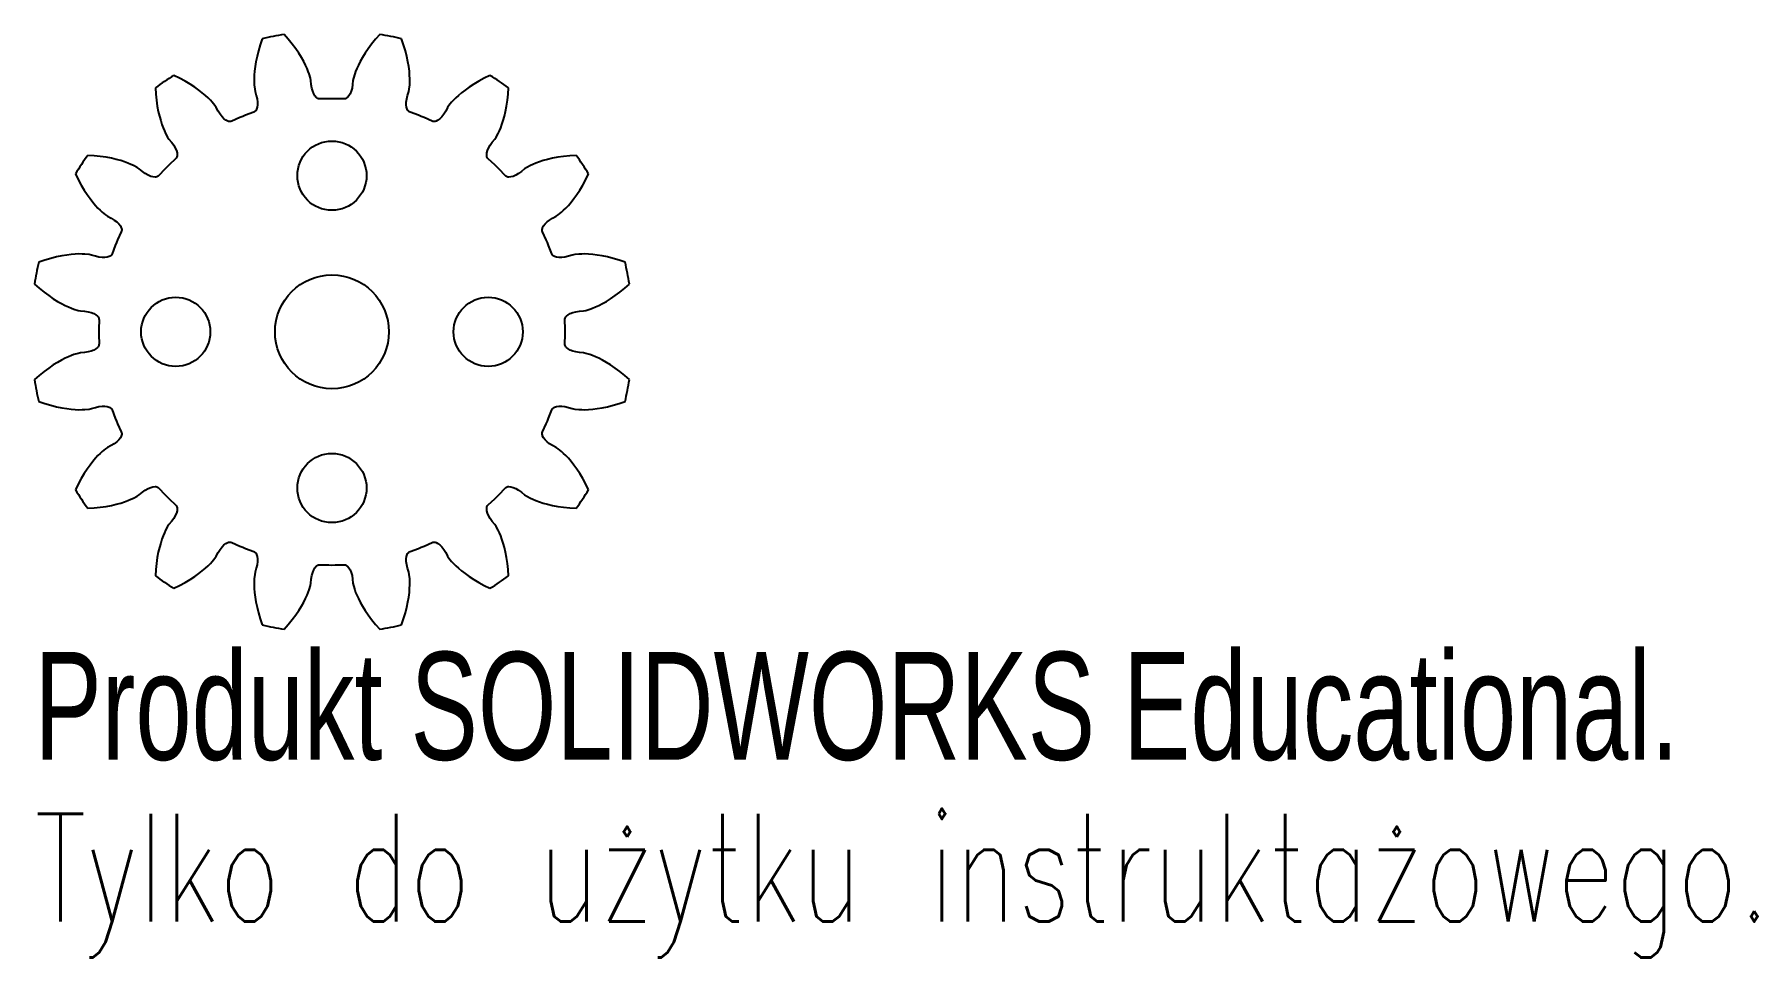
# Model space of a CAD drawing. Header units: millimetres. Extents: x -13.3 to 63.9, y -28 to 13.3.
import ezdxf

# ---------------------------------------------------------------- set-up
doc = ezdxf.new("R2010")
doc.units = ezdxf.units.MM
doc.styles.add('SLDTEXTSTYLE0', font='TXT', dxfattribs={"width": 0.7})
doc.styles.add('SLDTEXTSTYLE1', font='TXT', dxfattribs={"width": 0.7, "bigfont": 'bigfont'})

msp = doc.modelspace()

# ---------------------------------------------------------------- linework, layer by layer
at = {"color": 7, "linetype": 'Continuous', "lineweight": 25}
for p, q in [((-3.121, 13.134), (-3.213, 12.868)), ((-1.956, 13.118), (-2.143, 13.329)), ((2.143, 13.329), (1.956, 13.118)), ((3.213, 12.868), (3.121, 13.134)), ((-3.293, 12.598), (-3.357, 12.343)), ((-3.213, 12.868), (-3.293, 12.598)), ((-1.779, 12.899), (-1.956, 13.118)), ((-1.622, 12.688), (-1.779, 12.899)), ((-1.485, 12.487), (-1.622, 12.688)), ((-1.367, 12.298), (-1.485, 12.487)), ((1.485, 12.487), (1.367, 12.298)), ((1.622, 12.688), (1.485, 12.487)), ((1.779, 12.899), (1.622, 12.688)), ((1.956, 13.118), (1.779, 12.899)), ((3.293, 12.598), (3.213, 12.868)), ((3.357, 12.343), (3.293, 12.598)), ((-3.468, 11.682), (-3.482, 11.5)), ((-3.443, 11.885), (-3.468, 11.682)), ((-3.407, 12.105), (-3.443, 11.885)), ((-3.357, 12.343), (-3.407, 12.105)), ((-1.266, 12.119), (-1.367, 12.298)), ((-1.183, 11.957), (-1.266, 12.119)), ((-1.115, 11.808), (-1.183, 11.957)), ((-1.06, 11.675), (-1.115, 11.808)), ((-1.018, 11.559), (-1.06, 11.675)), ((1.06, 11.675), (1.018, 11.559)), ((1.115, 11.808), (1.06, 11.675)), ((1.183, 11.957), (1.115, 11.808)), ((1.266, 12.119), (1.183, 11.957)), ((1.367, 12.298), (1.266, 12.119)), ((3.407, 12.105), (3.357, 12.343)), ((3.443, 11.885), (3.407, 12.105)), ((3.468, 11.682), (3.443, 11.885)), ((3.482, 11.5), (3.468, 11.682)), ((-7.91, 10.94), (-7.892, 10.659)), ((-6.827, 11.371), (-7.08, 11.494)), ((-6.579, 11.236), (-6.827, 11.371)), ((-6.354, 11.102), (-6.579, 11.236)), ((-6.15, 10.968), (-6.354, 11.102)), ((-5.969, 10.838), (-6.15, 10.968)), ((-5.808, 10.712), (-5.969, 10.838)), ((-3.482, 11.5), (-3.489, 11.336)), ((-3.489, 11.336), (-3.488, 11.192)), ((-3.488, 11.192), (-3.483, 11.069)), ((-3.483, 11.069), (-3.462, 10.879)), ((-3.462, 10.879), (-3.442, 10.77)), ((-0.964, 11.376), (-1.018, 11.559)), ((-0.942, 11.267), (-0.964, 11.376)), ((-0.926, 11.087), (-0.942, 11.267)), ((-0.899, 10.926), (-0.926, 11.087)), ((-0.862, 10.788), (-0.899, 10.926)), ((0.899, 10.926), (0.862, 10.788)), ((0.926, 11.087), (0.899, 10.926)), ((0.942, 11.267), (0.926, 11.087)), ((0.964, 11.376), (0.942, 11.267)), ((1.018, 11.559), (0.964, 11.376)), ((3.442, 10.77), (3.462, 10.879)), ((3.462, 10.879), (3.483, 11.069)), ((3.489, 11.336), (3.482, 11.5)), ((3.483, 11.069), (3.488, 11.192)), ((3.488, 11.192), (3.489, 11.336)), ((5.969, 10.838), (5.808, 10.712)), ((6.15, 10.968), (5.969, 10.838)), ((6.354, 11.102), (6.15, 10.968)), ((6.579, 11.236), (6.354, 11.102)), ((6.827, 11.371), (6.579, 11.236)), ((7.08, 11.494), (6.827, 11.371)), ((7.892, 10.659), (7.91, 10.94)), ((-7.892, 10.659), (-7.863, 10.378)), ((-7.863, 10.378), (-7.825, 10.119)), ((-7.825, 10.119), (-7.78, 9.879)), ((-5.669, 10.594), (-5.808, 10.712)), ((-5.549, 10.483), (-5.669, 10.594)), ((-5.448, 10.381), (-5.549, 10.483)), ((-5.364, 10.289), (-5.448, 10.381)), ((-5.244, 10.141), (-5.364, 10.289)), ((-5.182, 10.049), (-5.244, 10.141)), ((-5.098, 9.889), (-5.182, 10.049)), ((-3.442, 10.77), (-3.388, 10.597)), ((-3.388, 10.597), (-3.351, 10.439)), ((-3.345, 10.064), (-3.373, 9.976)), ((-3.351, 10.439), (-3.332, 10.296)), ((-3.331, 10.171), (-3.345, 10.064)), ((-3.332, 10.296), (-3.331, 10.171)), ((-0.815, 10.671), (-0.862, 10.788)), ((-0.761, 10.578), (-0.815, 10.671)), ((-0.701, 10.508), (-0.761, 10.578)), ((-0.67, 10.482), (-0.701, 10.508)), ((-0.638, 10.461), (-0.67, 10.482)), ((-0.606, 10.447), (-0.638, 10.461)), ((-0.573, 10.439), (-0.606, 10.447)), ((-0.533, 10.436), (-0.573, 10.439)), ((-0.137, 10.449), (-0.533, 10.436)), ((0, 10.45), (-0.137, 10.449)), ((0.137, 10.449), (0, 10.45)), ((0.533, 10.436), (0.137, 10.449)), ((0.573, 10.439), (0.533, 10.436)), ((0.606, 10.447), (0.573, 10.439)), ((0.638, 10.461), (0.606, 10.447)), ((0.67, 10.482), (0.638, 10.461)), ((0.701, 10.508), (0.67, 10.482)), ((0.761, 10.578), (0.701, 10.508)), ((0.815, 10.671), (0.761, 10.578)), ((0.862, 10.788), (0.815, 10.671)), ((3.331, 10.171), (3.332, 10.296)), ((3.345, 10.064), (3.331, 10.171)), ((3.332, 10.296), (3.351, 10.439)), ((3.373, 9.976), (3.345, 10.064)), ((3.351, 10.439), (3.388, 10.597)), ((3.388, 10.597), (3.442, 10.77)), ((5.182, 10.049), (5.098, 9.889)), ((5.244, 10.141), (5.182, 10.049)), ((5.364, 10.289), (5.244, 10.141)), ((5.448, 10.381), (5.364, 10.289)), ((5.549, 10.483), (5.448, 10.381)), ((5.669, 10.594), (5.549, 10.483)), ((5.808, 10.712), (5.669, 10.594)), ((7.78, 9.879), (7.825, 10.119)), ((7.825, 10.119), (7.863, 10.378)), ((7.863, 10.378), (7.892, 10.659)), ((-7.78, 9.879), (-7.729, 9.662)), ((-7.729, 9.662), (-7.674, 9.465)), ((-7.674, 9.465), (-7.618, 9.292)), ((-7.618, 9.292), (-7.561, 9.138)), ((-5.012, 9.751), (-5.098, 9.889)), ((-4.924, 9.637), (-5.012, 9.751)), ((-4.837, 9.547), (-4.924, 9.637)), ((-4.751, 9.481), (-4.837, 9.547)), ((-4.669, 9.44), (-4.751, 9.481)), ((-4.63, 9.427), (-4.669, 9.44)), ((-4.593, 9.421), (-4.63, 9.427)), ((-4.558, 9.42), (-4.593, 9.421)), ((-4.524, 9.425), (-4.558, 9.42)), ((-4.486, 9.438), (-4.524, 9.425)), ((-4.126, 9.601), (-4.486, 9.438)), ((-3.999, 9.655), (-4.126, 9.601)), ((-3.872, 9.706), (-3.999, 9.655)), ((-3.502, 9.846), (-3.872, 9.706)), ((-3.465, 9.863), (-3.502, 9.846)), ((-3.438, 9.884), (-3.465, 9.863)), ((-3.414, 9.909), (-3.438, 9.884)), ((-3.392, 9.94), (-3.414, 9.909)), ((-3.373, 9.976), (-3.392, 9.94)), ((3.392, 9.94), (3.373, 9.976)), ((3.414, 9.909), (3.392, 9.94)), ((3.438, 9.884), (3.414, 9.909)), ((3.465, 9.863), (3.438, 9.884)), ((3.502, 9.846), (3.465, 9.863)), ((3.872, 9.706), (3.502, 9.846)), ((3.999, 9.655), (3.872, 9.706)), ((4.126, 9.601), (3.999, 9.655)), ((4.486, 9.438), (4.126, 9.601)), ((4.524, 9.425), (4.486, 9.438)), ((4.558, 9.42), (4.524, 9.425)), ((4.593, 9.421), (4.558, 9.42)), ((4.63, 9.427), (4.593, 9.421)), ((4.669, 9.44), (4.63, 9.427)), ((4.751, 9.481), (4.669, 9.44)), ((4.837, 9.547), (4.751, 9.481)), ((4.924, 9.637), (4.837, 9.547)), ((5.012, 9.751), (4.924, 9.637)), ((5.098, 9.889), (5.012, 9.751)), ((7.561, 9.138), (7.618, 9.292)), ((7.618, 9.292), (7.674, 9.465)), ((7.674, 9.465), (7.729, 9.662)), ((7.729, 9.662), (7.78, 9.879)), ((-7.561, 9.138), (-7.506, 9.006)), ((-7.506, 9.006), (-7.453, 8.893)), ((-7.453, 8.893), (-7.362, 8.726)), ((-7.362, 8.726), (-7.301, 8.633)), ((-7.301, 8.633), (-7.185, 8.494)), ((-7.185, 8.494), (-7.09, 8.362)), ((7.09, 8.362), (7.185, 8.494)), ((7.185, 8.494), (7.301, 8.633)), ((7.301, 8.633), (7.362, 8.726)), ((7.362, 8.726), (7.453, 8.893)), ((7.453, 8.893), (7.506, 9.006)), ((7.506, 9.006), (7.561, 9.138)), ((-10.659, 7.892), (-10.94, 7.91)), ((-10.378, 7.863), (-10.659, 7.892)), ((-10.119, 7.825), (-10.378, 7.863)), ((-9.879, 7.78), (-10.119, 7.825)), ((-9.662, 7.729), (-9.879, 7.78)), ((-9.465, 7.674), (-9.662, 7.729)), ((-7.003, 7.756), (-7.292, 7.486)), ((-7.09, 8.362), (-7.019, 8.237)), ((-7.019, 8.237), (-6.969, 8.122)), ((-6.976, 7.787), (-7.003, 7.756)), ((-6.959, 7.816), (-6.976, 7.787)), ((-6.969, 8.122), (-6.942, 8.018)), ((-6.946, 7.849), (-6.959, 7.816)), ((-6.938, 7.885), (-6.946, 7.849)), ((-6.942, 8.018), (-6.934, 7.926)), ((-6.934, 7.926), (-6.938, 7.885)), ((6.934, 7.926), (6.942, 8.018)), ((6.938, 7.885), (6.934, 7.926)), ((6.946, 7.849), (6.938, 7.885)), ((6.942, 8.018), (6.969, 8.122)), ((6.959, 7.816), (6.946, 7.849)), ((6.976, 7.787), (6.959, 7.816)), ((6.969, 8.122), (7.019, 8.237)), ((7.003, 7.756), (6.976, 7.787)), ((7.292, 7.486), (7.003, 7.756)), ((7.019, 8.237), (7.09, 8.362)), ((9.662, 7.729), (9.465, 7.674)), ((9.879, 7.78), (9.662, 7.729)), ((10.119, 7.825), (9.879, 7.78)), ((10.378, 7.863), (10.119, 7.825)), ((10.659, 7.892), (10.378, 7.863)), ((10.94, 7.91), (10.659, 7.892)), ((-11.494, 7.08), (-11.371, 6.827)), ((-9.292, 7.618), (-9.465, 7.674)), ((-9.138, 7.561), (-9.292, 7.618)), ((-9.006, 7.506), (-9.138, 7.561)), ((-8.893, 7.453), (-9.006, 7.506)), ((-8.726, 7.362), (-8.893, 7.453)), ((-8.633, 7.301), (-8.726, 7.362)), ((-8.494, 7.185), (-8.633, 7.301)), ((-8.362, 7.09), (-8.494, 7.185)), ((-8.237, 7.019), (-8.362, 7.09)), ((-8.122, 6.969), (-8.237, 7.019)), ((-8.018, 6.942), (-8.122, 6.969)), ((-7.816, 6.959), (-7.849, 6.946)), ((-7.787, 6.976), (-7.816, 6.959)), ((-7.756, 7.003), (-7.787, 6.976)), ((-7.486, 7.292), (-7.756, 7.003)), ((-7.389, 7.389), (-7.486, 7.292)), ((-7.292, 7.486), (-7.389, 7.389)), ((7.389, 7.389), (7.292, 7.486)), ((7.486, 7.292), (7.389, 7.389)), ((7.756, 7.003), (7.486, 7.292)), ((7.787, 6.976), (7.756, 7.003)), ((7.816, 6.959), (7.787, 6.976)), ((7.849, 6.946), (7.816, 6.959)), ((8.122, 6.969), (8.018, 6.942)), ((8.237, 7.019), (8.122, 6.969)), ((8.362, 7.09), (8.237, 7.019)), ((8.494, 7.185), (8.362, 7.09)), ((8.633, 7.301), (8.494, 7.185)), ((8.726, 7.362), (8.633, 7.301)), ((8.893, 7.453), (8.726, 7.362)), ((9.006, 7.506), (8.893, 7.453)), ((9.138, 7.561), (9.006, 7.506)), ((9.292, 7.618), (9.138, 7.561)), ((9.465, 7.674), (9.292, 7.618)), ((11.371, 6.827), (11.494, 7.08)), ((-11.371, 6.827), (-11.236, 6.579)), ((-11.236, 6.579), (-11.102, 6.354)), ((-11.102, 6.354), (-10.968, 6.15)), ((-7.926, 6.934), (-8.018, 6.942)), ((-7.885, 6.938), (-7.926, 6.934)), ((-7.849, 6.946), (-7.885, 6.938)), ((7.885, 6.938), (7.849, 6.946)), ((7.926, 6.934), (7.885, 6.938)), ((8.018, 6.942), (7.926, 6.934)), ((10.968, 6.15), (11.102, 6.354)), ((11.102, 6.354), (11.236, 6.579)), ((11.236, 6.579), (11.371, 6.827)), ((-10.968, 6.15), (-10.838, 5.969)), ((-10.838, 5.969), (-10.712, 5.808)), ((-10.712, 5.808), (-10.594, 5.669)), ((-10.594, 5.669), (-10.483, 5.549)), ((-10.483, 5.549), (-10.381, 5.448)), ((-10.381, 5.448), (-10.289, 5.364)), ((10.289, 5.364), (10.381, 5.448)), ((10.381, 5.448), (10.483, 5.549)), ((10.483, 5.549), (10.594, 5.669)), ((10.594, 5.669), (10.712, 5.808)), ((10.712, 5.808), (10.838, 5.969)), ((10.838, 5.969), (10.968, 6.15)), ((-10.289, 5.364), (-10.141, 5.244)), ((-10.141, 5.244), (-10.049, 5.182)), ((-10.049, 5.182), (-9.889, 5.098)), ((-9.889, 5.098), (-9.751, 5.012)), ((-9.751, 5.012), (-9.637, 4.924)), ((-9.637, 4.924), (-9.547, 4.837)), ((-9.547, 4.837), (-9.481, 4.751)), ((-9.481, 4.751), (-9.44, 4.669)), ((-9.44, 4.669), (-9.427, 4.63)), ((9.427, 4.63), (9.44, 4.669)), ((9.44, 4.669), (9.481, 4.751)), ((9.481, 4.751), (9.547, 4.837)), ((9.547, 4.837), (9.637, 4.924)), ((9.637, 4.924), (9.751, 5.012)), ((9.751, 5.012), (9.889, 5.098)), ((9.889, 5.098), (10.049, 5.182)), ((10.049, 5.182), (10.141, 5.244)), ((10.141, 5.244), (10.289, 5.364)), ((-9.706, 3.872), (-9.846, 3.502)), ((-9.655, 3.999), (-9.706, 3.872)), ((-9.601, 4.126), (-9.655, 3.999)), ((-9.438, 4.486), (-9.601, 4.126)), ((-9.425, 4.524), (-9.438, 4.486)), ((-9.427, 4.63), (-9.421, 4.593)), ((-9.42, 4.558), (-9.425, 4.524)), ((-9.421, 4.593), (-9.42, 4.558)), ((9.42, 4.558), (9.421, 4.593)), ((9.425, 4.524), (9.42, 4.558)), ((9.421, 4.593), (9.427, 4.63)), ((9.438, 4.486), (9.425, 4.524)), ((9.601, 4.126), (9.438, 4.486)), ((9.655, 3.999), (9.601, 4.126)), ((9.706, 3.872), (9.655, 3.999)), ((9.846, 3.502), (9.706, 3.872)), ((-12.868, 3.213), (-13.134, 3.121)), ((-12.598, 3.293), (-12.868, 3.213)), ((-12.343, 3.357), (-12.598, 3.293)), ((-12.105, 3.407), (-12.343, 3.357)), ((-11.885, 3.443), (-12.105, 3.407)), ((-11.682, 3.468), (-11.885, 3.443)), ((-11.5, 3.482), (-11.682, 3.468)), ((-11.336, 3.489), (-11.5, 3.482)), ((-11.192, 3.488), (-11.336, 3.489)), ((-11.069, 3.483), (-11.192, 3.488)), ((-10.879, 3.462), (-11.069, 3.483)), ((-10.77, 3.442), (-10.879, 3.462)), ((-10.597, 3.388), (-10.77, 3.442)), ((-10.439, 3.351), (-10.597, 3.388)), ((-10.296, 3.332), (-10.439, 3.351)), ((-10.171, 3.331), (-10.296, 3.332)), ((-10.064, 3.345), (-10.171, 3.331)), ((-9.976, 3.373), (-10.064, 3.345)), ((-9.94, 3.392), (-9.976, 3.373)), ((-9.909, 3.414), (-9.94, 3.392)), ((-9.884, 3.438), (-9.909, 3.414)), ((-9.863, 3.465), (-9.884, 3.438)), ((-9.846, 3.502), (-9.863, 3.465)), ((9.863, 3.465), (9.846, 3.502)), ((9.884, 3.438), (9.863, 3.465)), ((9.909, 3.414), (9.884, 3.438)), ((9.94, 3.392), (9.909, 3.414)), ((9.976, 3.373), (9.94, 3.392)), ((10.064, 3.345), (9.976, 3.373)), ((10.171, 3.331), (10.064, 3.345)), ((10.296, 3.332), (10.171, 3.331)), ((10.439, 3.351), (10.296, 3.332)), ((10.597, 3.388), (10.439, 3.351)), ((10.77, 3.442), (10.597, 3.388)), ((10.879, 3.462), (10.77, 3.442)), ((11.069, 3.483), (10.879, 3.462)), ((11.192, 3.488), (11.069, 3.483)), ((11.336, 3.489), (11.192, 3.488)), ((11.5, 3.482), (11.336, 3.489)), ((11.682, 3.468), (11.5, 3.482)), ((11.885, 3.443), (11.682, 3.468)), ((12.105, 3.407), (11.885, 3.443)), ((12.343, 3.357), (12.105, 3.407)), ((12.598, 3.293), (12.343, 3.357)), ((12.868, 3.213), (12.598, 3.293)), ((13.134, 3.121), (12.868, 3.213)), ((-13.329, 2.143), (-13.118, 1.956)), ((-13.118, 1.956), (-12.899, 1.779)), ((-12.899, 1.779), (-12.688, 1.622)), ((-12.688, 1.622), (-12.487, 1.485)), ((12.487, 1.485), (12.688, 1.622)), ((12.688, 1.622), (12.899, 1.779)), ((12.899, 1.779), (13.118, 1.956)), ((13.118, 1.956), (13.329, 2.143)), ((-12.487, 1.485), (-12.298, 1.367)), ((-12.298, 1.367), (-12.119, 1.266)), ((-12.119, 1.266), (-11.957, 1.183)), ((-11.957, 1.183), (-11.808, 1.115)), ((-11.808, 1.115), (-11.675, 1.06)), ((-11.675, 1.06), (-11.559, 1.018)), ((-11.559, 1.018), (-11.376, 0.964)), ((-11.376, 0.964), (-11.267, 0.942)), ((-11.267, 0.942), (-11.087, 0.926)), ((-11.087, 0.926), (-10.926, 0.899)), ((-10.926, 0.899), (-10.788, 0.862)), ((-10.788, 0.862), (-10.671, 0.815)), ((-10.671, 0.815), (-10.578, 0.761)), ((10.578, 0.761), (10.671, 0.815)), ((10.671, 0.815), (10.788, 0.862)), ((10.788, 0.862), (10.926, 0.899)), ((10.926, 0.899), (11.087, 0.926)), ((11.087, 0.926), (11.267, 0.942)), ((11.267, 0.942), (11.376, 0.964)), ((11.376, 0.964), (11.559, 1.018)), ((11.559, 1.018), (11.675, 1.06)), ((11.675, 1.06), (11.808, 1.115)), ((11.808, 1.115), (11.957, 1.183)), ((11.957, 1.183), (12.119, 1.266)), ((12.119, 1.266), (12.298, 1.367)), ((12.298, 1.367), (12.487, 1.485)), ((-10.578, 0.761), (-10.508, 0.701)), ((-10.508, 0.701), (-10.482, 0.67)), ((-10.482, 0.67), (-10.461, 0.638)), ((-10.461, 0.638), (-10.447, 0.606)), ((-10.449, 0.137), (-10.45, 0)), ((-10.436, 0.533), (-10.449, 0.137)), ((-10.447, 0.606), (-10.439, 0.573)), ((-10.439, 0.573), (-10.436, 0.533)), ((10.436, 0.533), (10.439, 0.573)), ((10.449, 0.137), (10.436, 0.533)), ((10.439, 0.573), (10.447, 0.606)), ((10.447, 0.606), (10.461, 0.638)), ((10.45, 0), (10.449, 0.137)), ((10.449, -0.137), (10.45, 0)), ((10.461, 0.638), (10.482, 0.67)), ((10.482, 0.67), (10.508, 0.701)), ((10.508, 0.701), (10.578, 0.761)), ((-10.578, -0.761), (-10.671, -0.815)), ((-10.508, -0.701), (-10.578, -0.761)), ((-10.482, -0.67), (-10.508, -0.701)), ((-10.461, -0.638), (-10.482, -0.67)), ((-10.447, -0.606), (-10.461, -0.638)), ((-10.45, 0), (-10.449, -0.137)), ((-10.449, -0.137), (-10.436, -0.533)), ((-10.439, -0.573), (-10.447, -0.606)), ((-10.436, -0.533), (-10.439, -0.573)), ((10.436, -0.533), (10.449, -0.137)), ((10.439, -0.573), (10.436, -0.533)), ((10.447, -0.606), (10.439, -0.573)), ((10.461, -0.638), (10.447, -0.606)), ((10.482, -0.67), (10.461, -0.638)), ((10.508, -0.701), (10.482, -0.67)), ((10.578, -0.761), (10.508, -0.701)), ((10.671, -0.815), (10.578, -0.761)), ((-12.487, -1.485), (-12.688, -1.622)), ((-12.298, -1.367), (-12.487, -1.485)), ((-12.119, -1.266), (-12.298, -1.367)), ((-11.957, -1.183), (-12.119, -1.266)), ((-11.808, -1.115), (-11.957, -1.183)), ((-11.675, -1.06), (-11.808, -1.115)), ((-11.559, -1.018), (-11.675, -1.06)), ((-11.376, -0.964), (-11.559, -1.018)), ((-11.267, -0.942), (-11.376, -0.964)), ((-11.087, -0.926), (-11.267, -0.942)), ((-10.926, -0.899), (-11.087, -0.926)), ((-10.788, -0.862), (-10.926, -0.899)), ((-10.671, -0.815), (-10.788, -0.862)), ((10.788, -0.862), (10.671, -0.815)), ((10.926, -0.899), (10.788, -0.862)), ((11.087, -0.926), (10.926, -0.899)), ((11.267, -0.942), (11.087, -0.926)), ((11.376, -0.964), (11.267, -0.942)), ((11.559, -1.018), (11.376, -0.964)), ((11.675, -1.06), (11.559, -1.018)), ((11.808, -1.115), (11.675, -1.06)), ((11.957, -1.183), (11.808, -1.115)), ((12.119, -1.266), (11.957, -1.183)), ((12.298, -1.367), (12.119, -1.266)), ((12.487, -1.485), (12.298, -1.367)), ((12.688, -1.622), (12.487, -1.485)), ((-13.118, -1.956), (-13.329, -2.143)), ((-12.899, -1.779), (-13.118, -1.956)), ((-12.688, -1.622), (-12.899, -1.779)), ((12.899, -1.779), (12.688, -1.622)), ((13.118, -1.956), (12.899, -1.779)), ((13.329, -2.143), (13.118, -1.956)), ((-13.134, -3.121), (-12.868, -3.213)), ((-12.868, -3.213), (-12.598, -3.293)), ((-12.598, -3.293), (-12.343, -3.357)), ((-12.343, -3.357), (-12.105, -3.407)), ((-12.105, -3.407), (-11.885, -3.443)), ((-11.885, -3.443), (-11.682, -3.468)), ((-11.682, -3.468), (-11.5, -3.482)), ((-11.5, -3.482), (-11.336, -3.489)), ((-11.336, -3.489), (-11.192, -3.488)), ((-11.192, -3.488), (-11.069, -3.483)), ((-11.069, -3.483), (-10.879, -3.462)), ((-10.879, -3.462), (-10.77, -3.442)), ((-10.77, -3.442), (-10.597, -3.388)), ((-10.597, -3.388), (-10.439, -3.351)), ((-10.439, -3.351), (-10.296, -3.332)), ((-10.296, -3.332), (-10.171, -3.331)), ((-10.171, -3.331), (-10.064, -3.345)), ((-10.064, -3.345), (-9.976, -3.373)), ((-9.976, -3.373), (-9.94, -3.392)), ((-9.94, -3.392), (-9.909, -3.414)), ((-9.909, -3.414), (-9.884, -3.438)), ((-9.884, -3.438), (-9.863, -3.465)), ((-9.863, -3.465), (-9.846, -3.502)), ((-9.846, -3.502), (-9.706, -3.872)), ((9.706, -3.872), (9.846, -3.502)), ((9.846, -3.502), (9.863, -3.465)), ((9.863, -3.465), (9.884, -3.438)), ((9.884, -3.438), (9.909, -3.414)), ((9.909, -3.414), (9.94, -3.392)), ((9.94, -3.392), (9.976, -3.373)), ((9.976, -3.373), (10.064, -3.345)), ((10.064, -3.345), (10.171, -3.331)), ((10.171, -3.331), (10.296, -3.332)), ((10.296, -3.332), (10.439, -3.351)), ((10.439, -3.351), (10.597, -3.388)), ((10.597, -3.388), (10.77, -3.442)), ((10.77, -3.442), (10.879, -3.462)), ((10.879, -3.462), (11.069, -3.483)), ((11.069, -3.483), (11.192, -3.488)), ((11.192, -3.488), (11.336, -3.489)), ((11.336, -3.489), (11.5, -3.482)), ((11.5, -3.482), (11.682, -3.468)), ((11.682, -3.468), (11.885, -3.443)), ((11.885, -3.443), (12.105, -3.407)), ((12.105, -3.407), (12.343, -3.357)), ((12.343, -3.357), (12.598, -3.293)), ((12.598, -3.293), (12.868, -3.213)), ((12.868, -3.213), (13.134, -3.121)), ((-9.706, -3.872), (-9.655, -3.999)), ((-9.655, -3.999), (-9.601, -4.126)), ((-9.601, -4.126), (-9.438, -4.486)), ((-9.427, -4.63), (-9.44, -4.669)), ((-9.438, -4.486), (-9.425, -4.524)), ((-9.421, -4.593), (-9.427, -4.63)), ((-9.425, -4.524), (-9.42, -4.558)), ((-9.42, -4.558), (-9.421, -4.593)), ((9.42, -4.558), (9.425, -4.524)), ((9.421, -4.593), (9.42, -4.558)), ((9.427, -4.63), (9.421, -4.593)), ((9.425, -4.524), (9.438, -4.486)), ((9.44, -4.669), (9.427, -4.63)), ((9.438, -4.486), (9.601, -4.126)), ((9.601, -4.126), (9.655, -3.999)), ((9.655, -3.999), (9.706, -3.872)), ((-10.289, -5.364), (-10.381, -5.448)), ((-10.141, -5.244), (-10.289, -5.364)), ((-10.049, -5.182), (-10.141, -5.244)), ((-9.889, -5.098), (-10.049, -5.182)), ((-9.751, -5.012), (-9.889, -5.098)), ((-9.637, -4.924), (-9.751, -5.012)), ((-9.547, -4.837), (-9.637, -4.924)), ((-9.481, -4.751), (-9.547, -4.837)), ((-9.44, -4.669), (-9.481, -4.751)), ((9.481, -4.751), (9.44, -4.669)), ((9.547, -4.837), (9.481, -4.751)), ((9.637, -4.924), (9.547, -4.837)), ((9.751, -5.012), (9.637, -4.924)), ((9.889, -5.098), (9.751, -5.012)), ((10.049, -5.182), (9.889, -5.098)), ((10.141, -5.244), (10.049, -5.182)), ((10.289, -5.364), (10.141, -5.244)), ((10.381, -5.448), (10.289, -5.364)), ((-10.968, -6.15), (-11.102, -6.354)), ((-10.838, -5.969), (-10.968, -6.15)), ((-10.712, -5.808), (-10.838, -5.969)), ((-10.594, -5.669), (-10.712, -5.808)), ((-10.483, -5.549), (-10.594, -5.669)), ((-10.381, -5.448), (-10.483, -5.549)), ((10.483, -5.549), (10.381, -5.448)), ((10.594, -5.669), (10.483, -5.549)), ((10.712, -5.808), (10.594, -5.669)), ((10.838, -5.969), (10.712, -5.808)), ((10.968, -6.15), (10.838, -5.969)), ((11.102, -6.354), (10.968, -6.15)), ((-11.371, -6.827), (-11.494, -7.08)), ((-11.236, -6.579), (-11.371, -6.827)), ((-11.102, -6.354), (-11.236, -6.579)), ((-8.122, -6.969), (-8.018, -6.942)), ((-8.018, -6.942), (-7.926, -6.934)), ((-7.926, -6.934), (-7.885, -6.938)), ((-7.885, -6.938), (-7.849, -6.946)), ((-7.849, -6.946), (-7.816, -6.959)), ((7.816, -6.959), (7.849, -6.946)), ((7.849, -6.946), (7.885, -6.938)), ((7.885, -6.938), (7.926, -6.934)), ((7.926, -6.934), (8.018, -6.942)), ((8.018, -6.942), (8.122, -6.969)), ((11.236, -6.579), (11.102, -6.354)), ((11.371, -6.827), (11.236, -6.579)), ((11.494, -7.08), (11.371, -6.827)), ((-9.662, -7.729), (-9.465, -7.674)), ((-9.465, -7.674), (-9.292, -7.618)), ((-9.292, -7.618), (-9.138, -7.561)), ((-9.138, -7.561), (-9.006, -7.506)), ((-9.006, -7.506), (-8.893, -7.453)), ((-8.893, -7.453), (-8.726, -7.362)), ((-8.726, -7.362), (-8.633, -7.301)), ((-8.633, -7.301), (-8.494, -7.185)), ((-8.494, -7.185), (-8.362, -7.09)), ((-8.362, -7.09), (-8.237, -7.019)), ((-8.237, -7.019), (-8.122, -6.969)), ((-7.816, -6.959), (-7.787, -6.976)), ((-7.787, -6.976), (-7.756, -7.003)), ((-7.756, -7.003), (-7.486, -7.292)), ((-7.486, -7.292), (-7.389, -7.389)), ((-7.389, -7.389), (-7.292, -7.486)), ((-7.292, -7.486), (-7.003, -7.756)), ((7.003, -7.756), (7.292, -7.486)), ((7.292, -7.486), (7.389, -7.389)), ((7.389, -7.389), (7.486, -7.292)), ((7.486, -7.292), (7.756, -7.003)), ((7.756, -7.003), (7.787, -6.976)), ((7.787, -6.976), (7.816, -6.959)), ((8.122, -6.969), (8.237, -7.019)), ((8.237, -7.019), (8.362, -7.09)), ((8.362, -7.09), (8.494, -7.185)), ((8.494, -7.185), (8.633, -7.301)), ((8.633, -7.301), (8.726, -7.362)), ((8.726, -7.362), (8.893, -7.453)), ((8.893, -7.453), (9.006, -7.506)), ((9.006, -7.506), (9.138, -7.561)), ((9.138, -7.561), (9.292, -7.618)), ((9.292, -7.618), (9.465, -7.674)), ((9.465, -7.674), (9.662, -7.729)), ((-10.94, -7.91), (-10.659, -7.892)), ((-10.659, -7.892), (-10.378, -7.863)), ((-10.378, -7.863), (-10.119, -7.825)), ((-10.119, -7.825), (-9.879, -7.78)), ((-9.879, -7.78), (-9.662, -7.729)), ((-7.09, -8.362), (-7.185, -8.494)), ((-7.019, -8.237), (-7.09, -8.362)), ((-6.969, -8.122), (-7.019, -8.237)), ((-7.003, -7.756), (-6.976, -7.787)), ((-6.976, -7.787), (-6.959, -7.816)), ((-6.942, -8.018), (-6.969, -8.122)), ((-6.959, -7.816), (-6.946, -7.849)), ((-6.946, -7.849), (-6.938, -7.885)), ((-6.934, -7.926), (-6.942, -8.018)), ((-6.938, -7.885), (-6.934, -7.926)), ((6.934, -7.926), (6.938, -7.885)), ((6.942, -8.018), (6.934, -7.926)), ((6.938, -7.885), (6.946, -7.849)), ((6.969, -8.122), (6.942, -8.018)), ((6.946, -7.849), (6.959, -7.816)), ((6.959, -7.816), (6.976, -7.787)), ((7.019, -8.237), (6.969, -8.122)), ((6.976, -7.787), (7.003, -7.756)), ((7.09, -8.362), (7.019, -8.237)), ((7.185, -8.494), (7.09, -8.362)), ((9.662, -7.729), (9.879, -7.78)), ((9.879, -7.78), (10.119, -7.825)), ((10.119, -7.825), (10.378, -7.863)), ((10.378, -7.863), (10.659, -7.892)), ((10.659, -7.892), (10.94, -7.91)), ((-7.561, -9.138), (-7.618, -9.292)), ((-7.506, -9.006), (-7.561, -9.138)), ((-7.453, -8.893), (-7.506, -9.006)), ((-7.362, -8.726), (-7.453, -8.893)), ((-7.301, -8.633), (-7.362, -8.726)), ((-7.185, -8.494), (-7.301, -8.633)), ((7.301, -8.633), (7.185, -8.494)), ((7.362, -8.726), (7.301, -8.633)), ((7.453, -8.893), (7.362, -8.726)), ((7.506, -9.006), (7.453, -8.893)), ((7.561, -9.138), (7.506, -9.006)), ((7.618, -9.292), (7.561, -9.138)), ((-7.78, -9.879), (-7.825, -10.119)), ((-7.729, -9.662), (-7.78, -9.879)), ((-7.674, -9.465), (-7.729, -9.662)), ((-7.618, -9.292), (-7.674, -9.465)), ((-5.182, -10.049), (-5.098, -9.889)), ((-5.098, -9.889), (-5.012, -9.751)), ((-5.012, -9.751), (-4.924, -9.637)), ((-4.924, -9.637), (-4.837, -9.547)), ((-4.837, -9.547), (-4.751, -9.481)), ((-4.751, -9.481), (-4.669, -9.44)), ((-4.669, -9.44), (-4.63, -9.427)), ((-4.63, -9.427), (-4.593, -9.421)), ((-4.593, -9.421), (-4.558, -9.42)), ((-4.558, -9.42), (-4.524, -9.425)), ((-4.524, -9.425), (-4.486, -9.438)), ((-4.486, -9.438), (-4.126, -9.601)), ((-4.126, -9.601), (-3.999, -9.655)), ((-3.999, -9.655), (-3.872, -9.706)), ((-3.872, -9.706), (-3.502, -9.846)), ((-3.502, -9.846), (-3.465, -9.863)), ((-3.465, -9.863), (-3.438, -9.884)), ((-3.438, -9.884), (-3.414, -9.909)), ((-3.414, -9.909), (-3.392, -9.94)), ((-3.392, -9.94), (-3.373, -9.976)), ((-3.373, -9.976), (-3.345, -10.064)), ((3.345, -10.064), (3.373, -9.976)), ((3.373, -9.976), (3.392, -9.94)), ((3.392, -9.94), (3.414, -9.909)), ((3.414, -9.909), (3.438, -9.884)), ((3.438, -9.884), (3.465, -9.863)), ((3.465, -9.863), (3.502, -9.846)), ((3.502, -9.846), (3.872, -9.706)), ((3.872, -9.706), (3.999, -9.655)), ((3.999, -9.655), (4.126, -9.601)), ((4.126, -9.601), (4.486, -9.438)), ((4.486, -9.438), (4.524, -9.425)), ((4.524, -9.425), (4.558, -9.42)), ((4.558, -9.42), (4.593, -9.421)), ((4.593, -9.421), (4.63, -9.427)), ((4.63, -9.427), (4.669, -9.44)), ((4.669, -9.44), (4.751, -9.481)), ((4.751, -9.481), (4.837, -9.547)), ((4.837, -9.547), (4.924, -9.637)), ((4.924, -9.637), (5.012, -9.751)), ((5.012, -9.751), (5.098, -9.889)), ((5.098, -9.889), (5.182, -10.049)), ((7.674, -9.465), (7.618, -9.292)), ((7.729, -9.662), (7.674, -9.465)), ((7.78, -9.879), (7.729, -9.662)), ((7.825, -10.119), (7.78, -9.879)), ((-7.892, -10.659), (-7.91, -10.94)), ((-7.863, -10.378), (-7.892, -10.659)), ((-7.825, -10.119), (-7.863, -10.378)), ((-5.969, -10.838), (-5.808, -10.712)), ((-5.808, -10.712), (-5.669, -10.594)), ((-5.669, -10.594), (-5.549, -10.483)), ((-5.549, -10.483), (-5.448, -10.381)), ((-5.448, -10.381), (-5.364, -10.289)), ((-5.364, -10.289), (-5.244, -10.141)), ((-5.244, -10.141), (-5.182, -10.049)), ((-3.442, -10.77), (-3.462, -10.879)), ((-3.388, -10.597), (-3.442, -10.77)), ((-3.351, -10.439), (-3.388, -10.597)), ((-3.332, -10.296), (-3.351, -10.439)), ((-3.345, -10.064), (-3.331, -10.171)), ((-3.331, -10.171), (-3.332, -10.296)), ((-0.899, -10.926), (-0.862, -10.788)), ((-0.862, -10.788), (-0.815, -10.671)), ((-0.815, -10.671), (-0.761, -10.578)), ((-0.761, -10.578), (-0.701, -10.508)), ((-0.701, -10.508), (-0.67, -10.482)), ((-0.67, -10.482), (-0.638, -10.461)), ((-0.638, -10.461), (-0.606, -10.447)), ((-0.606, -10.447), (-0.573, -10.439)), ((-0.573, -10.439), (-0.533, -10.436)), ((-0.533, -10.436), (-0.137, -10.449)), ((-0.137, -10.449), (0, -10.45)), ((0, -10.45), (0.137, -10.449)), ((0.137, -10.449), (0.533, -10.436)), ((0.533, -10.436), (0.573, -10.439)), ((0.573, -10.439), (0.606, -10.447)), ((0.606, -10.447), (0.638, -10.461)), ((0.638, -10.461), (0.67, -10.482)), ((0.67, -10.482), (0.701, -10.508)), ((0.701, -10.508), (0.761, -10.578)), ((0.761, -10.578), (0.815, -10.671)), ((0.815, -10.671), (0.862, -10.788)), ((0.862, -10.788), (0.899, -10.926)), ((3.331, -10.171), (3.345, -10.064)), ((3.332, -10.296), (3.331, -10.171)), ((3.351, -10.439), (3.332, -10.296)), ((3.388, -10.597), (3.351, -10.439)), ((3.442, -10.77), (3.388, -10.597)), ((3.462, -10.879), (3.442, -10.77)), ((5.182, -10.049), (5.244, -10.141)), ((5.244, -10.141), (5.364, -10.289)), ((5.364, -10.289), (5.448, -10.381)), ((5.448, -10.381), (5.549, -10.483)), ((5.549, -10.483), (5.669, -10.594)), ((5.669, -10.594), (5.808, -10.712)), ((5.808, -10.712), (5.969, -10.838)), ((7.863, -10.378), (7.825, -10.119)), ((7.892, -10.659), (7.863, -10.378)), ((7.91, -10.94), (7.892, -10.659)), ((-7.08, -11.494), (-6.827, -11.371)), ((-6.827, -11.371), (-6.579, -11.236)), ((-6.579, -11.236), (-6.354, -11.102)), ((-6.354, -11.102), (-6.15, -10.968)), ((-6.15, -10.968), (-5.969, -10.838)), ((-3.488, -11.192), (-3.489, -11.336)), ((-3.489, -11.336), (-3.482, -11.5)), ((-3.483, -11.069), (-3.488, -11.192)), ((-3.462, -10.879), (-3.483, -11.069)), ((-3.482, -11.5), (-3.468, -11.682)), ((-1.06, -11.675), (-1.018, -11.559)), ((-1.018, -11.559), (-0.964, -11.376)), ((-0.964, -11.376), (-0.942, -11.267)), ((-0.942, -11.267), (-0.926, -11.087)), ((-0.926, -11.087), (-0.899, -10.926)), ((0.899, -10.926), (0.926, -11.087)), ((0.926, -11.087), (0.942, -11.267)), ((0.942, -11.267), (0.964, -11.376)), ((0.964, -11.376), (1.018, -11.559)), ((1.018, -11.559), (1.06, -11.675)), ((3.483, -11.069), (3.462, -10.879)), ((3.468, -11.682), (3.482, -11.5)), ((3.482, -11.5), (3.489, -11.336)), ((3.488, -11.192), (3.483, -11.069)), ((3.489, -11.336), (3.488, -11.192)), ((5.969, -10.838), (6.15, -10.968)), ((6.15, -10.968), (6.354, -11.102)), ((6.354, -11.102), (6.579, -11.236)), ((6.579, -11.236), (6.827, -11.371)), ((6.827, -11.371), (7.08, -11.494)), ((-3.468, -11.682), (-3.443, -11.885)), ((-3.443, -11.885), (-3.407, -12.105)), ((-3.407, -12.105), (-3.357, -12.343)), ((-3.357, -12.343), (-3.293, -12.598)), ((-1.485, -12.487), (-1.367, -12.298)), ((-1.367, -12.298), (-1.266, -12.119)), ((-1.266, -12.119), (-1.183, -11.957)), ((-1.183, -11.957), (-1.115, -11.808)), ((-1.115, -11.808), (-1.06, -11.675)), ((1.06, -11.675), (1.115, -11.808)), ((1.115, -11.808), (1.183, -11.957)), ((1.183, -11.957), (1.266, -12.119)), ((1.266, -12.119), (1.367, -12.298)), ((1.367, -12.298), (1.485, -12.487)), ((3.293, -12.598), (3.357, -12.343)), ((3.357, -12.343), (3.407, -12.105)), ((3.407, -12.105), (3.443, -11.885)), ((3.443, -11.885), (3.468, -11.682)), ((-3.293, -12.598), (-3.213, -12.868)), ((-3.213, -12.868), (-3.121, -13.134)), ((-2.143, -13.329), (-1.956, -13.118)), ((-1.956, -13.118), (-1.779, -12.899)), ((-1.779, -12.899), (-1.622, -12.688)), ((-1.622, -12.688), (-1.485, -12.487)), ((1.485, -12.487), (1.622, -12.688)), ((1.622, -12.688), (1.779, -12.899)), ((1.779, -12.899), (1.956, -13.118)), ((1.956, -13.118), (2.143, -13.329)), ((3.121, -13.134), (3.213, -12.868)), ((3.213, -12.868), (3.293, -12.598))]:
    msp.add_line(p, q, dxfattribs=at)
for centre, radius in [((0, 7), 1.55), ((0, 0), 2.55), ((-7, 0), 1.55), ((7, 0), 1.55), ((0, -7), 1.55)]:
    msp.add_circle(centre, radius, dxfattribs=at)
for start, end in [(99.13193, 103.36806), (76.63194, 80.86807), (121.63198, 125.86812), (54.13193, 58.36806), (144.13193, 148.36806), (31.63198, 35.86812), (166.63194, 170.86807), (9.13193, 13.36806), (189.13225, 193.36836), (346.63194, 350.86807), (211.63198, 215.86812), (324.13193, 328.36805), (234.13193, 238.36806), (301.63198, 305.86811), (256.63194, 260.86807), (279.13193, 283.36806)]:
    msp.add_arc((0, 0), 13.5, start, end, dxfattribs=at)

# ---------------------------------------------------------------- texts
at = {"color": 7, "linetype": 'Continuous', "char_height": 4.83362, "attachment_point": 1}
for s, insert, style in [('Produkt SOLIDWORKS Educational.', (-13.329, -14.348), 'SLDTEXTSTYLE0'), ('Tylko do użytku instruktażowego.', (-13.329, -21.599), 'SLDTEXTSTYLE1')]:
    msp.add_mtext(s, dxfattribs=dict(at, insert=insert, style=style))

doc.saveas('drawing.dxf')
